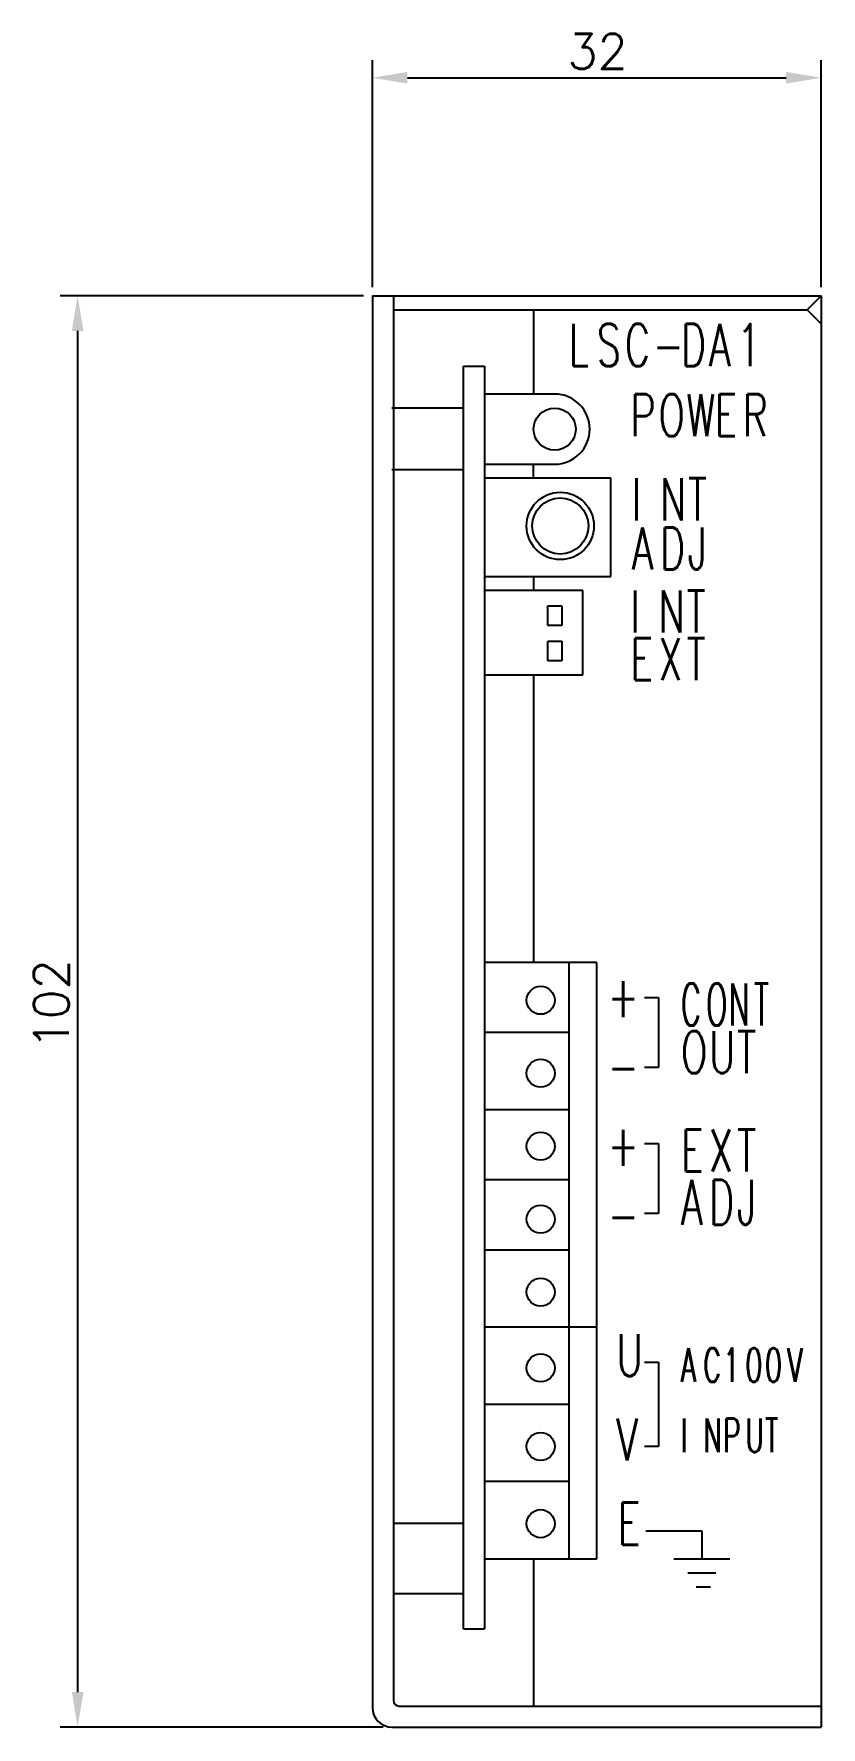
# Model space of a CAD drawing. Extents: x 1329 to 1605, y 497 to 704.
# Drawn here: x 1329.2 to 1385.3, y 496.7 to 617.4 of the extents above; entities that cross this region are included whole.
import ezdxf

# ---------------------------------------------------------------- set-up
doc = ezdxf.new("R2010")
doc.units = 0
doc.layers.get('0').update_dxf_attribs({"linetype": 'CONTINUOUS'})
doc.layers.get('DEFPOINTS').update_dxf_attribs({"linetype": 'CONTINUOUS'})
doc.layers.add('LSC-DA1', color=7, linetype='CONTINUOUS')
doc.styles.get("Standard").update_dxf_attribs({"font": 'txt', "bigfont": 'extfont2.shx'})
doc.dimstyles.get("Standard").update_dxf_attribs({"dimtxt": 2.5, "dimasz": 2.5, "dimexe": 1.25, "dimexo": 0.625, "dimtad": 1, "dimcen": 2.5, "dimazin": 3, "dimtfac": 1, "dimtmove": 0, "dimatfit": 3})

# ---------------------------------------------------------------- blocks, each defined once
blk = doc.blocks.new('A$C6CEA031D')
at = {"layer": 'LSC-DA1'}
for p, q in [((0, 102), (0, 1.4)), ((0, 102), (32, 102)), ((1.5, 102), (1.5, 1.9)), ((31, 101), (32, 102)), ((32, 102), (32, 0)), ((1.5, 101), (31, 101)), ((11.5, 101), (11.5, 95)), ((31, 101), (32, 100)), ((6.5, 97), (8, 97)), ((6.5, 7), (6.5, 97)), ((8, 97), (8, 7)), ((13, 95), (8, 95)), ((6.4, 94), (1.4, 94)), ((6.4, 89.6), (1.4, 89.6)), ((8, 90), (13, 90)), ((11.5, 89), (11.5, 90)), ((17, 89), (8, 89)), ((17, 82), (17, 89)), ((8, 82), (17, 82)), ((15, 81), (8, 81)), ((11.5, 82), (11.5, 81)), ((15, 75), (15, 81)), ((12.5, 78.5), (12.5, 79.9)), ((12.5, 79.9), (13.5, 79.9)), ((13.5, 79.9), (13.5, 78.5)), ((13.5, 78.5), (12.5, 78.5)), ((12.5, 76), (12.5, 77.4)), ((12.5, 77.4), (13.5, 77.4)), ((13.5, 77.4), (13.5, 76)), ((8, 75), (15, 75)), ((11.5, 75), (11.5, 54.5)), ((13.5, 76), (12.5, 76)), ((16, 54.5), (8, 54.5)), ((14, 54.5), (14, 12)), ((16, 12), (16, 54.5)), ((19.4, 52), (20.4, 52)), ((20.4, 52), (20.4, 47)), ((14, 49.5), (8, 49.5)), ((20.4, 47), (19.4, 47)), ((14, 44), (8, 44)), ((19.4, 41.6), (20.4, 41.6)), ((20.4, 41.6), (20.4, 36.6)), ((14, 39), (8, 39)), ((20.4, 36.6), (19.4, 36.6)), ((14, 34), (8, 34)), ((16, 28.5), (8, 28.5)), ((19.4, 26), (20.4, 26)), ((20.4, 26), (20.4, 20)), ((14, 23), (8, 23)), ((20.4, 20), (19.4, 20)), ((14, 17.5), (8, 17.5)), ((6.5, 14.5), (1.5, 14.5)), ((19.5, 14), (23.5, 14)), ((23.5, 14), (23.5, 12)), ((8, 12), (16, 12)), ((11.5, 12), (11.5, 1.5)), ((21.5, 12), (25.5, 12)), ((22.5, 12), (24.5, 12)), ((22.5, 11), (24.5, 11)), ((23.1, 10), (24.1, 10)), ((6.5, 9.5), (1.5, 9.5)), ((6.5, 7), (8, 7)), ((1.9, 1.5), (32, 1.5)), ((1.4, 0), (32, 0))]:
    blk.add_line(p, q, dxfattribs=at)
for centre, radius in [((13, 92.5), 1.5), ((13.4, 85.6), 2.4), ((13.4, 85.6), 2), ((12, 51.8), 1), ((12, 46.6), 1), ((12, 41.4), 1), ((12, 36.2), 1), ((12, 31), 1), ((12, 25.6), 1), ((12, 20), 1), ((12, 14.5), 1)]:
    blk.add_circle(centre, radius, dxfattribs=at)
for centre, radius, start, end in [((13, 92.5), 2.5, 0, 90), ((13, 92.5), 2.5, 270, 0), ((1.4, 1.4), 1.4, 180, 270), ((1.9, 1.9), 0.4, 180, 270)]:
    blk.add_arc(centre, radius, start, end, dxfattribs=at)
for s, height, width, p in [('L', 3, 0.666, (14, 97)), ('S', 3, 0.666, (16, 97)), ('C', 3, 0.666, (18, 97)), ('D', 3, 0.666, (22, 97)), ('A', 3, 0.666, (24, 97)), ('1', 3, 0.666, (26, 97)), ('-', 3, 0.666, (20, 97)), ('P', 3, 0.666, (18.4, 92)), ('O', 3, 0.666, (20.4, 92)), ('W', 3, 0.666, (22.4, 92)), ('E', 3, 0.666, (24.4, 92)), ('R', 3, 0.666, (26.4, 92)), ('I', 3, 0.666, (18.5, 86)), ('N', 3, 0.666, (20.5, 86)), ('T', 3, 0.666, (22.5, 86)), ('A', 3, 0.666, (18.5, 82.5)), ('D', 3, 0.666, (20.5, 82.5)), ('J', 3, 0.666, (22.5, 82.5)), ('I', 3, 0.666, (18.4, 78)), ('N', 3, 0.666, (20.4, 78)), ('T', 3, 0.666, (22.4, 78)), ('E', 3, 0.666, (18.4, 74.6)), ('X', 3, 0.666, (20.4, 74.6)), ('T', 3, 0.666, (22.4, 74.6)), ('C', 3, 0.533, (22, 50)), ('O', 3, 0.533, (23.8, 50)), ('N', 3, 0.533, (25.4, 50)), ('T', 3, 0.533, (27.2, 50)), ('O', 3, 0.666, (22, 46.6)), ('U', 3, 0.666, (24, 46.6)), ('T', 3, 0.666, (26, 46.6)), ('E', 3, 0.666, (22, 39.6)), ('X', 3, 0.666, (24, 39.6)), ('T', 3, 0.666, (26, 39.6)), ('A', 3.2, 0.625, (22, 35.8)), ('D', 3.2, 0.625, (24, 35.8)), ('J', 3.2, 0.625, (26, 35.8)), ('U', 3, 0.666, (17.4, 25)), ('A', 2.4, 0.583, (22, 24.6)), ('C', 2.4, 0.583, (23.6, 24.6)), ('1', 2.4, 0.583, (25, 24.6)), ('0', 2.4, 0.583, (26.6, 24.6)), ('0', 2.4, 0.583, (28, 24.6)), ('V', 2.4, 0.583, (29.6, 24.6)), ('V', 3, 0.666, (17.4, 19)), ('I', 2.4, 0.583, (22, 19.6)), ('N', 2.4, 0.583, (23.6, 19.6)), ('P', 2.4, 0.583, (25, 19.6)), ('U', 2.4, 0.583, (26.6, 19.6)), ('T', 2.4, 0.583, (28, 19.6)), ('E', 3, 0.666, (17.5, 13))]:
    blk.add_text(s, height=height, dxfattribs=dict(at, width=width)).set_placement(p)
at = {"layer": 'LSC-DA1', "text_generation_flag": 2, "width": 0.666}
for s, p in [('+', (19, 50.6)), ('-', (19, 45.6)), ('+', (19, 40)), ('-', (19, 35))]:
    blk.add_text(s, height=3, dxfattribs=at).set_placement(p)
blk = doc.blocks.new('*U45')
at = {"color": 0}
blk.add_text('32', height=2.5, dxfattribs=at).set_placement((1367.26, 614.91))
blk = doc.blocks.new('*D9')
at = {"color": 0}
for p, q in [((1353.35, 599.36), (1353.35, 615.53)), ((1385.35, 599.36), (1385.35, 615.53)), ((1355.85, 614.28), (1382.85, 614.28))]:
    blk.add_line(p, q, dxfattribs=at)
for points in [[(1355.85, 614.7), (1355.85, 613.87), (1353.35, 614.28)], [(1382.85, 614.7), (1382.85, 613.87), (1385.35, 614.28)]]:
    blk.add_solid(points, dxfattribs=at)
at = {"layer": 'DEFPOINTS', "color": 0}
for p in [(1385.35, 614.28), (1353.35, 598.74), (1385.35, 598.74)]:
    blk.add_point(p, dxfattribs=at)
blk.add_blockref('*U45', (0, 0))
blk = doc.blocks.new('*U46')
at = {"color": 0}
blk.add_text('102', height=2.5, rotation=90, dxfattribs=at).set_placement((1331.71, 545.03))
blk = doc.blocks.new('*D10')
at = {"color": 0}
for p, q in [((1352.72, 598.74), (1331.08, 598.74)), ((1332.33, 596.24), (1332.33, 499.24)), ((1354.12, 496.74), (1331.08, 496.74))]:
    blk.add_line(p, q, dxfattribs=at)
for points in [[(1331.92, 596.24), (1332.75, 596.24), (1332.33, 598.74)], [(1331.92, 499.24), (1332.75, 499.24), (1332.33, 496.74)]]:
    blk.add_solid(points, dxfattribs=at)
at = {"layer": 'DEFPOINTS', "color": 0}
for p in [(1353.35, 598.74), (1332.33, 496.74), (1354.75, 496.74)]:
    blk.add_point(p, dxfattribs=at)
blk.add_blockref('*U46', (0, 0))

msp = doc.modelspace()

# ---------------------------------------------------------------- block references
at = {"layer": 'LSC-DA1'}
msp.add_blockref('A$C6CEA031D', (1353.347, 496.74), dxfattribs=at)

# ---------------------------------------------------------------- dimensions: what is measured, and where the dimension line sits
dim = msp.add_linear_dim(base=(1385.347, 614.285), p1=(1353.347, 598.74), p2=(1385.347, 598.74), dimstyle='Standard')
dim.commit()
dim.dimension.update_dxf_attribs({"geometry": '*D9', "text_midpoint": (1369.347, 616.16)})
dim = msp.add_linear_dim(base=(1332.335, 496.74), p1=(1353.347, 598.74), p2=(1354.747, 496.74), angle=90, dimstyle='Standard')
dim.commit()
dim.dimension.update_dxf_attribs({"geometry": '*D10', "text_midpoint": (1330.46, 547.74)})

doc.saveas('drawing.dxf')
